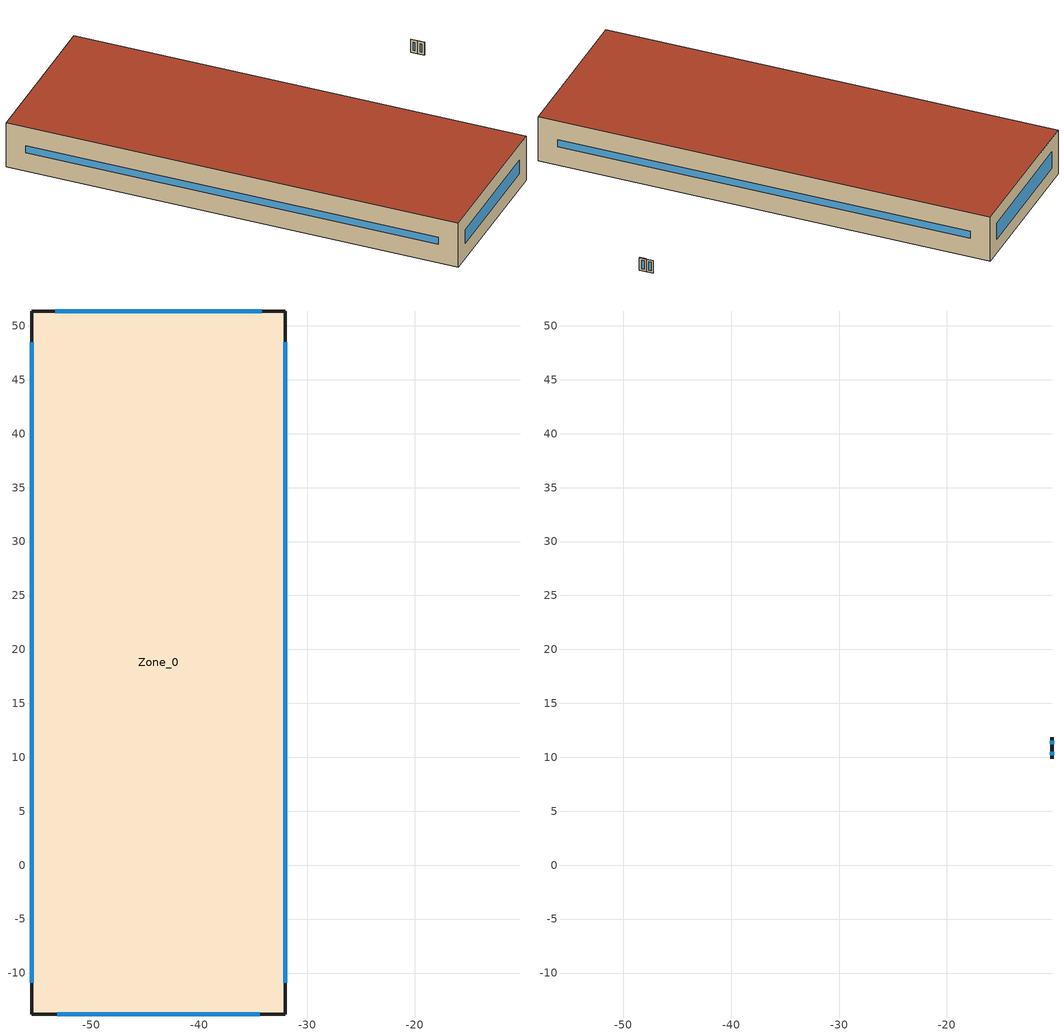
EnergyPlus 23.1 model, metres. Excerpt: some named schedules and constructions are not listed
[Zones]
Zone_0
 floor outside (90.1-2019 Nonresidential CZ 0 Exterior Floor (Mass)): -55.51,-13.8 -55.51,51.38 -32.03,51.38 -32.03,-13.8 z44.23
 wall outside (90.1-2019 Nonresidential CZ 0 Exterior Wall (Mass)): -55.51,-13.8 -32.03,-13.8 -32.03,51.38 -55.51,51.38 -55.51,-13.8 z44.23:51.12
 window (90.1-2019 Nonresidential CZ 0 Glazing (Operable)): -53.14,-13.8 -34.4,-13.8 z46.59:48.75; -32.03,-10.92 -32.03,48.5 / -55.51,48.5 -55.51,-10.92 z47.11:48.24; -34.21,51.38 -53.33,51.38 z46.4:48.94
 roof outside (90.1-2019 Nonresidential CZ 0 Exterior Roof (Mass)): -55.51,-13.8 -32.03,-13.8 -32.03,51.38 -55.51,51.38 z51.12
Zone_1
 wall outside (90.1-2019 Nonresidential CZ 0 Exterior Wall (Mass)): -10.25,9.87 -10.25,10.85 / -10.29,10.85 -10.29,9.87 z45.43:47.43
 window (90.1-2019 Nonresidential CZ 0 Glazing (Operable)): -10.25,10.18 -10.25,10.54 z45.74:47.12; -10.29,10.47 -10.29,10.24 z45.81:47.06
Zone_2
 wall outside (90.1-2019 Nonresidential CZ 0 Exterior Wall (Mass)): -10.25,10.88 -10.25,11.87 / -10.29,11.87 -10.29,10.88 z45.43:47.43
 window (90.1-2019 Nonresidential CZ 0 Glazing (Operable)): -10.25,11.2 -10.25,11.55 z45.74:47.12; -10.29,11.49 -10.29,11.26 z45.81:47.06
[Schedule:Week:Daily]
CoolAvail_Zone_0_27: 4fdda752-90de-4dbd-b2f6-838aef8ab176, 3f00fb55-f63f-41de-a1ab-4ff32bf3d966, 8e50ac7f-a87d-488c-b791-1e7e3ffd3069, d0ff0a91-d95b-405a-a565-d32ca22eda29, 33755c10-51e6-48f4-9b1c-d4689eb89675, 9fcdfff8-e140-4cef-926e-b92961aeecce, 3c1d159d-36d6-4e30-b6b5-81cbc8ba62b4, 4fdda752-90de-4dbd-b2f6-838aef8ab176, 4fdda752-90de-4dbd-b2f6-838aef8ab176, 4fdda752-90de-4dbd-b2f6-838aef8ab176, 4fdda752-90de-4dbd-b2f6-838aef8ab176, 4fdda752-90de-4dbd-b2f6-838aef8ab176
CoolAvail_Zone_0_28: 7ae0eda0-e816-49f5-91d7-1cedf2fe417e, d53a50f3-6d65-47c8-8a3c-2fbc8fd5b51e, c512b820-c49c-4bd4-a5a5-4c2060ce9709, 4a0ab18f-5e78-47ef-a2e1-6b50c6c4f608, f7016e3c-d0a3-4aca-8bf0-bf475c505d5f, be77cce7-920e-4709-a6aa-7a858b3b1e77, 4bc38a1f-a7dc-49d9-aa68-68bba16f8e8f, 7ae0eda0-e816-49f5-91d7-1cedf2fe417e, 7ae0eda0-e816-49f5-91d7-1cedf2fe417e, 7ae0eda0-e816-49f5-91d7-1cedf2fe417e, 7ae0eda0-e816-49f5-91d7-1cedf2fe417e, 7ae0eda0-e816-49f5-91d7-1cedf2fe417e
CoolAvail_Zone_0_29: a230da3d-4228-4bcb-9733-66a392b667c0, 7191d797-ee61-49f8-8e78-664f13aeac6f, 2b0dd685-0dfd-4b87-b884-fa3ba066760e, 989cd987-3518-45c2-8617-0192134ee077, f7016e3c-d0a3-4aca-8bf0-bf475c505d5f, f7016e3c-d0a3-4aca-8bf0-bf475c505d5f, c0a0f19e-b537-4e45-81e9-f183d51f1d86, a230da3d-4228-4bcb-9733-66a392b667c0, a230da3d-4228-4bcb-9733-66a392b667c0, a230da3d-4228-4bcb-9733-66a392b667c0, a230da3d-4228-4bcb-9733-66a392b667c0, a230da3d-4228-4bcb-9733-66a392b667c0
CoolAvail_Zone_0_30: 78bd82b7-b8b5-445d-a1d3-a26bbc105b89, b4adbdc2-1b7a-4a6f-aaa8-b354a54e8cb6, 5c4b01c6-c239-430c-9aa9-05ae5e083e90, 1501b328-1d10-4ef9-b8f7-264b22a36ed9, 1071c4eb-7fdd-4d24-9711-a13c7996e321, f27e4ea7-49c5-44dc-ab09-c860c8a6d48d, eff2c90b-068a-4ce1-b914-6469016804be, 78bd82b7-b8b5-445d-a1d3-a26bbc105b89, 78bd82b7-b8b5-445d-a1d3-a26bbc105b89, 78bd82b7-b8b5-445d-a1d3-a26bbc105b89, 78bd82b7-b8b5-445d-a1d3-a26bbc105b89, 78bd82b7-b8b5-445d-a1d3-a26bbc105b89
CoolAvail_Zone_0_31: f46d4288-fbe4-4540-920e-74f457788ef7, fbb248a2-0300-4123-a271-c8ff49b22599, 2b0dd685-0dfd-4b87-b884-fa3ba066760e, bb091c70-22fe-4776-ac65-a3780d44c679, b11112cb-0fa8-447b-b26b-37da0e342ff8, f90130e9-29b9-4208-91a5-181719259061, a1c8b864-8315-4fab-8e34-abab40893b41, f46d4288-fbe4-4540-920e-74f457788ef7, f46d4288-fbe4-4540-920e-74f457788ef7, f46d4288-fbe4-4540-920e-74f457788ef7, f46d4288-fbe4-4540-920e-74f457788ef7, f46d4288-fbe4-4540-920e-74f457788ef7
CoolAvail_Zone_0_32: be0563e4-eacc-4efc-9dc5-a371ed88caeb, 45312bac-d059-438a-8ef7-6ef6ab771b5b, d28bdea4-8a85-4750-93bf-b4f2afb7329e, 72b5873e-c21e-479d-b60b-0721e710c48a, df88fc58-7536-4b24-b472-a11fc3c7f294, 2164b799-95c9-4e21-b35d-0a3993c16c33, b2e40937-791a-40f1-9695-61953515e289, be0563e4-eacc-4efc-9dc5-a371ed88caeb, be0563e4-eacc-4efc-9dc5-a371ed88caeb, be0563e4-eacc-4efc-9dc5-a371ed88caeb, be0563e4-eacc-4efc-9dc5-a371ed88caeb, be0563e4-eacc-4efc-9dc5-a371ed88caeb
CoolAvail_Zone_0_33: d9d5509f-022c-4600-9d6f-1f094210c585, ba24bcdc-c225-4e56-8aa3-29d022c1a720, d8c11247-2e6e-46a0-afcc-3d1fe02f180b, dd19e161-b330-4220-bdc7-722a3451179d, a355eb3c-3f67-44f5-a5c6-2363e6979a2a, 8dc8e3e0-54ef-4bf5-90f8-58936cf8e5ec, a8c6a778-a7bb-4657-9699-193ec068d4d9, d9d5509f-022c-4600-9d6f-1f094210c585, d9d5509f-022c-4600-9d6f-1f094210c585, d9d5509f-022c-4600-9d6f-1f094210c585, d9d5509f-022c-4600-9d6f-1f094210c585, d9d5509f-022c-4600-9d6f-1f094210c585
CoolAvail_Zone_0_34: 027dfe24-af46-4706-a879-1e5b9d9c0131, 0e7d133e-a78f-4a64-ab49-afb7727ae72d, 5513f8eb-e4ad-4481-be6f-715a333ea3f7, 2eff70bf-1f30-4b2a-a0cf-595e5e9c59bc, 40c67783-67d9-47eb-b9e8-0117b45faf11, 557089ce-15be-48ee-ad4c-5f77c97f7983, a6b766c4-f5be-40e3-83a6-3203712a583e, 027dfe24-af46-4706-a879-1e5b9d9c0131, 027dfe24-af46-4706-a879-1e5b9d9c0131, 027dfe24-af46-4706-a879-1e5b9d9c0131, 027dfe24-af46-4706-a879-1e5b9d9c0131, 027dfe24-af46-4706-a879-1e5b9d9c0131
CoolAvail_Zone_0_35: b5797a18-eec4-4099-9065-5704ec502801, 483861c4-8c77-4ab9-9b3a-e27d8a47f0a7, 36a24ebf-3918-4cea-8498-4209c6a35a7e, d9b2d0f3-685f-458e-ac81-ae84ca2d3a5d, 5f232e48-84ff-42ae-881d-7e8e3ac492e5, e8a0278b-6cfc-47cf-8f3e-2defc2d789da, 9c798976-3a06-4f29-afb1-70d69adcf392, b5797a18-eec4-4099-9065-5704ec502801, b5797a18-eec4-4099-9065-5704ec502801, b5797a18-eec4-4099-9065-5704ec502801, b5797a18-eec4-4099-9065-5704ec502801, b5797a18-eec4-4099-9065-5704ec502801
CoolAvail_Zone_0_36: f94b7072-4b9e-481c-b445-99a9e8c07fb9, 1b1a4277-c766-423d-8a96-52c0f2752466, 6ac59697-e6d8-4048-825b-00f0c0cb8c9d, c1c564d3-841e-45c0-877e-1cd44c6dfdfe, 3c64f13d-b5bc-40a0-a89c-d350961f1449, 793f37b6-a5cc-475a-a7a5-82c45483718a, b04984ee-4472-42c1-8e93-0e1b864433e5, f94b7072-4b9e-481c-b445-99a9e8c07fb9, f94b7072-4b9e-481c-b445-99a9e8c07fb9, f94b7072-4b9e-481c-b445-99a9e8c07fb9, f94b7072-4b9e-481c-b445-99a9e8c07fb9, f94b7072-4b9e-481c-b445-99a9e8c07fb9
CoolAvail_Zone_0_37: f7016e3c-d0a3-4aca-8bf0-bf475c505d5f, 97a48bcf-6cd3-4a40-8a33-565ed2e122ee, 825bb469-2de9-4854-9940-5c9b37eb10fe, 88099453-0bdf-46df-bf3c-547886fcd2a8, cc0a1f13-f8ee-47b4-aa92-905143b6bd0d, d7c1ee46-c17b-4b22-995e-77f59b985411, 07b684bb-211e-44d3-a06e-fd26dfd60e06, f7016e3c-d0a3-4aca-8bf0-bf475c505d5f, f7016e3c-d0a3-4aca-8bf0-bf475c505d5f, f7016e3c-d0a3-4aca-8bf0-bf475c505d5f, f7016e3c-d0a3-4aca-8bf0-bf475c505d5f, f7016e3c-d0a3-4aca-8bf0-bf475c505d5f
CoolAvail_Zone_0_38: 2ab6c4d7-bc2b-40b8-a40b-e47d36fb8a5d, 92cae546-730e-435a-a85c-4711addca469, f94b7072-4b9e-481c-b445-99a9e8c07fb9, 7a1b2af3-f5c7-4d78-9ca9-b3141a6b0799, 09833445-5c8a-41c9-ba2e-4c6c6a90b8be, 599e19d1-7a75-4a6f-84bc-7a6c305a0dc5, ab6edcea-2350-4def-8958-1e9c4a087830, 2ab6c4d7-bc2b-40b8-a40b-e47d36fb8a5d, 2ab6c4d7-bc2b-40b8-a40b-e47d36fb8a5d, 2ab6c4d7-bc2b-40b8-a40b-e47d36fb8a5d, 2ab6c4d7-bc2b-40b8-a40b-e47d36fb8a5d, 2ab6c4d7-bc2b-40b8-a40b-e47d36fb8a5d
CoolAvail_Zone_0_39: 32d6acea-3203-47fa-98ee-12af72abac94, 26b75598-8c1a-4b9f-b7f1-29e7a780009f, 0b9a1c1d-572c-4c79-9984-54bc384f8e54, 509e69e4-1c6f-4058-8521-6b87ce5d34da, 582dd6c1-e623-47d3-8e04-7551c1acc02f, 44309a28-304f-4c79-b62a-aa1646b55f83, f7016e3c-d0a3-4aca-8bf0-bf475c505d5f, 32d6acea-3203-47fa-98ee-12af72abac94, 32d6acea-3203-47fa-98ee-12af72abac94, 32d6acea-3203-47fa-98ee-12af72abac94, 32d6acea-3203-47fa-98ee-12af72abac94, 32d6acea-3203-47fa-98ee-12af72abac94
CoolAvail_Zone_0_40: 989cd987-3518-45c2-8617-0192134ee077, 2fa592a8-d469-459a-ac17-fb5304865bd4, e723da2c-fcd5-4af7-9694-cdca73daa33c, 4ea010b0-7f7d-4144-96a9-61d626e4fa84, a02d2c00-d96c-41a8-bdf0-87573ebbf471, 676d7bdc-6d64-4c97-94ae-c0e39273f550, 561b4b3d-c127-4ee6-8fa0-7734a11dffde, 989cd987-3518-45c2-8617-0192134ee077, 989cd987-3518-45c2-8617-0192134ee077, 989cd987-3518-45c2-8617-0192134ee077, 989cd987-3518-45c2-8617-0192134ee077, 989cd987-3518-45c2-8617-0192134ee077
CoolAvail_Zone_0_41: 05494fb1-5ed4-44f8-b196-343bdf1d434d, a7d477e0-b165-4905-8e91-b13a3c17bca0, ce7208bd-06be-4e70-9929-5c2b6d674693, 5d56e5ff-bc12-4678-a36e-670b9ff02112, 95e7a14e-8fd1-4d0f-b0c5-adffe9ae38df, 7f47c0ad-1d95-45a0-9d59-51e8d8d480b5, 26a80f86-73fa-45b4-88fb-bfea363e40ed, 05494fb1-5ed4-44f8-b196-343bdf1d434d, 05494fb1-5ed4-44f8-b196-343bdf1d434d, 05494fb1-5ed4-44f8-b196-343bdf1d434d, 05494fb1-5ed4-44f8-b196-343bdf1d434d, 05494fb1-5ed4-44f8-b196-343bdf1d434d
CoolAvail_Zone_0_42: b0e2a467-69ab-45d7-ab94-688fd807aa74, 941a276e-2cc8-49d9-a5cc-fcc4bc78a3df, b7d616f4-b781-4dd9-bc5d-1f79acf087c8, 617316e9-215c-4eb1-b4f0-1345f3e43890, 8df14577-ac0a-45c1-856f-14b822199e65, 73129813-42d5-4894-8801-7a41f67a4d38, c800f9a9-b706-4199-8eeb-6ebb699f1bcf, b0e2a467-69ab-45d7-ab94-688fd807aa74, b0e2a467-69ab-45d7-ab94-688fd807aa74, b0e2a467-69ab-45d7-ab94-688fd807aa74, b0e2a467-69ab-45d7-ab94-688fd807aa74, b0e2a467-69ab-45d7-ab94-688fd807aa74
CoolAvail_Zone_0_43: 4dff433e-522c-49ff-897f-ba82cdba1d2f, 1c8d6b73-b041-4a98-8f75-ece410a851ea, 42da15dd-0928-48f1-a91c-780cb9ec2966, acef2790-0388-4486-bff9-c258d7ce798e, 056fc8b1-fcac-4e06-a8ea-6f0196168c59, dd89b602-b7aa-4e63-ac93-cd3c9a0299c6, a1967e15-91ca-425c-8f56-9254850ed7b2, 4dff433e-522c-49ff-897f-ba82cdba1d2f, 4dff433e-522c-49ff-897f-ba82cdba1d2f, 4dff433e-522c-49ff-897f-ba82cdba1d2f, 4dff433e-522c-49ff-897f-ba82cdba1d2f, 4dff433e-522c-49ff-897f-ba82cdba1d2f
CoolAvail_Zone_0_44: 8602f22f-c971-40b7-a065-f6e09734c00b, bdbe461e-f74e-4cde-b610-0aa4e01ac4cd, 5c7847eb-112c-4dbf-94ab-f0e8faf1e7e7, ad58ac70-48e8-416b-bde9-6db699415e9d, 900e78c6-cd0a-4df7-ac5a-945707ec9ad9, 90fd80a8-99f6-4e28-ab8c-0a71f00dbce5, ef7aed3d-302e-4d68-a3bf-51577825b383, 8602f22f-c971-40b7-a065-f6e09734c00b, 8602f22f-c971-40b7-a065-f6e09734c00b, 8602f22f-c971-40b7-a065-f6e09734c00b, 8602f22f-c971-40b7-a065-f6e09734c00b, 8602f22f-c971-40b7-a065-f6e09734c00b
CoolAvail_Zone_0_45: cc8a48a4-6d60-4933-9309-7011be031f1f, b4adbdc2-1b7a-4a6f-aaa8-b354a54e8cb6, 10a202df-d415-4d57-9a18-029f61288ad8, f2b60958-7212-43d0-8865-68a66c63d89a, 0b9a1c1d-572c-4c79-9984-54bc384f8e54, 7cdee104-a5eb-4a71-9294-976338bbcc1d, cc8a48a4-6d60-4933-9309-7011be031f1f, cc8a48a4-6d60-4933-9309-7011be031f1f, cc8a48a4-6d60-4933-9309-7011be031f1f, cc8a48a4-6d60-4933-9309-7011be031f1f, cc8a48a4-6d60-4933-9309-7011be031f1f, cc8a48a4-6d60-4933-9309-7011be031f1f
CoolAvail_Zone_0_46: e7e37a30-b2d4-47b7-b837-a717a1ceecb6, 941a276e-2cc8-49d9-a5cc-fcc4bc78a3df, a7c297e6-d9e1-4893-91e2-2590b1cb6f07, 3ddf23b8-25ff-41d4-8008-a0c2329eded5, a85a13af-d98a-41e4-8e2e-e469491f9aac, a1ff4fe1-2ec1-413c-84d7-8700ea6365f4, 4f48bd4f-186a-4afa-9977-2bf9dd68a3cb, e7e37a30-b2d4-47b7-b837-a717a1ceecb6, e7e37a30-b2d4-47b7-b837-a717a1ceecb6, e7e37a30-b2d4-47b7-b837-a717a1ceecb6, e7e37a30-b2d4-47b7-b837-a717a1ceecb6, e7e37a30-b2d4-47b7-b837-a717a1ceecb6
CoolAvail_Zone_0_47: 8505c88e-a564-45fe-bf0c-f1323f295afa, 5c89ab72-1d4d-47ae-a481-351e09691326, b4eba7f7-8428-46c1-9392-43b38f069e70, 7eeaf57a-1601-41e8-bac2-5028e65a5d9f, 5745ef64-7ad4-4857-b6cc-0a9a5a198f38, b42c5200-61a5-4cf3-b802-9c7bd280489f, 1d0d49dc-ba25-4706-9e9b-6322d4691945, 8505c88e-a564-45fe-bf0c-f1323f295afa, 8505c88e-a564-45fe-bf0c-f1323f295afa, 8505c88e-a564-45fe-bf0c-f1323f295afa, 8505c88e-a564-45fe-bf0c-f1323f295afa, 8505c88e-a564-45fe-bf0c-f1323f295afa
CoolAvail_Zone_0_48: 4dac4edd-9304-4ae5-a602-d85f1454b4d8, 363149ef-95f2-458f-9ca2-6fcc9b723aad, e53e2d35-33b4-40dc-afae-388cc229c105, d0b4fa03-fb8b-421f-af0a-2594e3b197cc, 623c0657-681c-4ac4-8c8d-c6f40afbce0b, 159e1fe2-62a3-4a4a-bafd-1c0d1440d9af, c1753ffe-844c-4b8c-94f3-65d5c6507364, 4dac4edd-9304-4ae5-a602-d85f1454b4d8, 4dac4edd-9304-4ae5-a602-d85f1454b4d8, 4dac4edd-9304-4ae5-a602-d85f1454b4d8, 4dac4edd-9304-4ae5-a602-d85f1454b4d8, 4dac4edd-9304-4ae5-a602-d85f1454b4d8
CoolAvail_Zone_0_49: daf21910-1e87-4b30-a661-875fda9ad5c6, 1cbd3504-f02f-411c-b86b-d6617ba7f6b6, b5e84add-253b-4ce2-ab1b-6e6e06c39070, 81e159a7-4abe-42aa-a0db-a1fa033f5a2f, eb3bdbfd-2418-479c-8f84-a91ac6c0cc0c, a3967492-d563-4a52-81a8-599c38db54c7, 13c520df-6d36-4570-ac23-731079842492, daf21910-1e87-4b30-a661-875fda9ad5c6, daf21910-1e87-4b30-a661-875fda9ad5c6, daf21910-1e87-4b30-a661-875fda9ad5c6, daf21910-1e87-4b30-a661-875fda9ad5c6, daf21910-1e87-4b30-a661-875fda9ad5c6
CoolAvail_Zone_0_50: 98167a0e-a875-452c-b4ba-8eaff1b4002d, e723da2c-fcd5-4af7-9694-cdca73daa33c, 4ac8a599-dfb4-4869-902e-d11f1c9c12df, e9e2e6ef-02de-4220-ac6e-22866490d22f, 440f3eb6-dbb5-490b-87d8-1090f2eca750, be131637-b9f9-4a65-8fd2-7a44ebf21cdb, 8515171a-02e9-4259-8d4e-90cad8ce99cf, 98167a0e-a875-452c-b4ba-8eaff1b4002d, 98167a0e-a875-452c-b4ba-8eaff1b4002d, 98167a0e-a875-452c-b4ba-8eaff1b4002d, 98167a0e-a875-452c-b4ba-8eaff1b4002d, 98167a0e-a875-452c-b4ba-8eaff1b4002d
CoolAvail_Zone_0_51: 5f68f910-5b94-49e9-84a1-592f9cd74483, 2125dbc1-f87b-48c4-92a0-027eac5d2bb2, bf90e096-a645-411b-aef5-229174b3fc13, 35a699d0-99e2-4a88-b4d9-5cf67b5dafa3, 19086392-9f53-41af-b9a0-328d36e45e6e, 45807588-b84b-4a72-8cc7-5a87f25a45f2, f90130e9-29b9-4208-91a5-181719259061, 5f68f910-5b94-49e9-84a1-592f9cd74483, 5f68f910-5b94-49e9-84a1-592f9cd74483, 5f68f910-5b94-49e9-84a1-592f9cd74483, 5f68f910-5b94-49e9-84a1-592f9cd74483, 5f68f910-5b94-49e9-84a1-592f9cd74483
CoolAvail_Zone_0_52: 39b3603a-fa4f-4be0-adfa-38fef9698899, 39b3603a-fa4f-4be0-adfa-38fef9698899, 39b3603a-fa4f-4be0-adfa-38fef9698899, 39b3603a-fa4f-4be0-adfa-38fef9698899, 39b3603a-fa4f-4be0-adfa-38fef9698899, 39b3603a-fa4f-4be0-adfa-38fef9698899, 39b3603a-fa4f-4be0-adfa-38fef9698899, 39b3603a-fa4f-4be0-adfa-38fef9698899, 39b3603a-fa4f-4be0-adfa-38fef9698899, 39b3603a-fa4f-4be0-adfa-38fef9698899, 39b3603a-fa4f-4be0-adfa-38fef9698899, 39b3603a-fa4f-4be0-adfa-38fef9698899
NatVentAvail_Zone_0_11: e3a09d99-bf16-4b9a-a000-3eb5f98f27c1, f6449dec-38f5-4d58-9994-806a22c83a35, 798b0107-0e72-4c10-a5ba-e24539c10e27, 2af9bdde-acbc-4c77-b3aa-883bdc5dd767, 17a765d1-bb01-4599-9439-b9ed65fdf1a3, 3a491342-bb66-4fac-bfa6-5d57c5ae25f9, ad92790f-fb71-4bf7-b2ba-031270f59a52, e3a09d99-bf16-4b9a-a000-3eb5f98f27c1, e3a09d99-bf16-4b9a-a000-3eb5f98f27c1, e3a09d99-bf16-4b9a-a000-3eb5f98f27c1, e3a09d99-bf16-4b9a-a000-3eb5f98f27c1, e3a09d99-bf16-4b9a-a000-3eb5f98f27c1
NatVentAvail_Zone_0_12: 796d4040-df85-4011-898a-4b5feb32b9b2, 0d239fe2-8e44-40d6-a57c-ebbf48b32256, 16f7fc85-9274-438c-a637-4940cc731c7f, d5db12cc-c765-40f2-80bd-aaa3d663ce9f, d388e100-4cf3-4889-8a86-135ca0e97904, 269046dd-d607-4ae8-9db3-07004cb47dbd, edcfe1be-835e-4245-80b5-444e4fe2e7c7, 796d4040-df85-4011-898a-4b5feb32b9b2, 796d4040-df85-4011-898a-4b5feb32b9b2, 796d4040-df85-4011-898a-4b5feb32b9b2, 796d4040-df85-4011-898a-4b5feb32b9b2, 796d4040-df85-4011-898a-4b5feb32b9b2
NatVentAvail_Zone_0_13: 83f4995c-132e-4b9c-b49a-a71c55a3385a, a1bca87f-90df-48c1-b5ed-d8e3eec22cb2, e2910de5-fc4e-4088-bb36-27a5a13335c6, f9ad1abb-bb61-4415-a5db-3253cf68179b, 222cf030-a8f4-48b1-875f-7182cf26960b, 9e0eb82e-5719-4212-b2a4-6a42194084ef, 54732881-d815-491e-b05d-d697de4db9aa, 83f4995c-132e-4b9c-b49a-a71c55a3385a, 83f4995c-132e-4b9c-b49a-a71c55a3385a, 83f4995c-132e-4b9c-b49a-a71c55a3385a, 83f4995c-132e-4b9c-b49a-a71c55a3385a, 83f4995c-132e-4b9c-b49a-a71c55a3385a
NatVentAvail_Zone_0_14: 2fabe654-bea2-4b0a-9aad-520d938d7a09, 60078b14-d5f0-42b7-982a-5d9b93c21a10, 6834a06b-68d0-447f-8f95-534fa5caebf0, e1f1d7ee-3bc2-4a9a-9c4b-19d47f155253, 0554f2d2-ae4e-440d-bf45-5d894b91ad64, 5893e65d-1e5d-413b-bc59-0e99bed334f7, 717e696b-d2b5-4153-b087-017e44a7d4b4, 2fabe654-bea2-4b0a-9aad-520d938d7a09, 2fabe654-bea2-4b0a-9aad-520d938d7a09, 2fabe654-bea2-4b0a-9aad-520d938d7a09, 2fabe654-bea2-4b0a-9aad-520d938d7a09, 2fabe654-bea2-4b0a-9aad-520d938d7a09
NatVentAvail_Zone_0_15: 68cd655f-100a-45ab-b179-f5606fd1e2a2, 8168767f-6d53-4948-a58e-f110e0f69fd8, 8b0afeeb-8f97-49f7-87ab-e9223a41b8de, 4ac8a599-dfb4-4869-902e-d11f1c9c12df, aacf2c40-e373-4f5a-b414-b781eccb7bfd, 2d5ea9e0-aa91-462c-b736-a11b2e448d21, 55dbc8a6-aacb-4d89-926d-7f5a9bd4a221, 68cd655f-100a-45ab-b179-f5606fd1e2a2, 68cd655f-100a-45ab-b179-f5606fd1e2a2, 68cd655f-100a-45ab-b179-f5606fd1e2a2, 68cd655f-100a-45ab-b179-f5606fd1e2a2, 68cd655f-100a-45ab-b179-f5606fd1e2a2
NatVentAvail_Zone_0_16: 32b8f3a4-2ea8-4184-85b0-efadf2eed55c, 18709099-c892-461c-a2a5-3c1e48d42bf5, 8541d4c3-653c-4443-a1d2-b01cf93a04ca, 1c06365e-781e-4188-8ebc-d2b4bdc142e6, 131a6c36-4a20-4643-ad27-5f604f27ba89, a185112d-762f-4b25-a487-1c0ab7e027e7, 932716c3-cf05-43a2-b1c1-eabc2f098b3a, 32b8f3a4-2ea8-4184-85b0-efadf2eed55c, 32b8f3a4-2ea8-4184-85b0-efadf2eed55c, 32b8f3a4-2ea8-4184-85b0-efadf2eed55c, 32b8f3a4-2ea8-4184-85b0-efadf2eed55c, 32b8f3a4-2ea8-4184-85b0-efadf2eed55c
NatVentAvail_Zone_0_17: 330dd817-bcb3-4f87-9b44-74f32b3ad4b0, 4c8aba95-9331-4e84-843c-6dc76ad399b0, c5369734-9311-4262-b0c5-f83e18370ab6, c565cc08-de63-4037-ba5e-1c865849f983, 9ec66ed8-02eb-4ab0-93b6-7312ef773a4d, e408f341-8b77-4c0e-9154-7e39b3079851, 476eb72e-9efa-49af-bbb9-6f8ffe3c0cce, 330dd817-bcb3-4f87-9b44-74f32b3ad4b0, 330dd817-bcb3-4f87-9b44-74f32b3ad4b0, 330dd817-bcb3-4f87-9b44-74f32b3ad4b0, 330dd817-bcb3-4f87-9b44-74f32b3ad4b0, 330dd817-bcb3-4f87-9b44-74f32b3ad4b0
NatVentAvail_Zone_0_18: 8132cacc-58fa-44c2-b949-34cec17ee3bc, 644fe2a6-5623-41b4-993f-5c8095d84f6e, f4b5fc63-3394-4bca-8312-04fa2fb875c6, 8132cacc-58fa-44c2-b949-34cec17ee3bc, 264c597a-f433-4551-990f-3cc748b04c29, b4b7d81e-ebdc-4134-9729-b1cdf88a2c4a, 6029ce3f-450b-4b27-8968-4a6f3b5a117a, 8132cacc-58fa-44c2-b949-34cec17ee3bc, 8132cacc-58fa-44c2-b949-34cec17ee3bc, 8132cacc-58fa-44c2-b949-34cec17ee3bc, 8132cacc-58fa-44c2-b949-34cec17ee3bc, 8132cacc-58fa-44c2-b949-34cec17ee3bc
NatVentAvail_Zone_0_19: 8f52e593-4de6-4d4c-a342-92c087fbfbd8, 76aa8408-7886-43d1-af40-03b20f5a87fa, 13dd33a3-5627-41b3-92df-f8580725f0f6, 0e925a58-167b-4a95-8043-ff1da60e8a47, 45d14293-b2db-4dc5-b322-e9f233d9f1cf, 262934e7-518f-4711-be55-5b239c09b965, ec99d59c-6d20-4d6e-a01a-294fd667c433, 8f52e593-4de6-4d4c-a342-92c087fbfbd8, 8f52e593-4de6-4d4c-a342-92c087fbfbd8, 8f52e593-4de6-4d4c-a342-92c087fbfbd8, 8f52e593-4de6-4d4c-a342-92c087fbfbd8, 8f52e593-4de6-4d4c-a342-92c087fbfbd8
NatVentAvail_Zone_0_20: 3e0b724a-cc3c-411d-83d7-a772b656e53d, a6d85d86-2a5a-498d-ae13-68a7c434c4f0, 8f52e593-4de6-4d4c-a342-92c087fbfbd8, 2be63cc9-cb93-4be1-b628-3933b08431c0, 981c55f7-ee34-4e13-a673-414b72029eb3, f9493488-0159-4a40-a56a-32b463ba8908, 0fccdfc9-4ca5-4b2d-8524-36822f918698, 3e0b724a-cc3c-411d-83d7-a772b656e53d, 3e0b724a-cc3c-411d-83d7-a772b656e53d, 3e0b724a-cc3c-411d-83d7-a772b656e53d, 3e0b724a-cc3c-411d-83d7-a772b656e53d, 3e0b724a-cc3c-411d-83d7-a772b656e53d
NatVentAvail_Zone_0_21: e8b530bf-adb3-4377-b331-dbc6495865ff, d9902f29-5c36-412a-8422-596fe2a762d6, c42679f0-4dd6-4272-af7a-d429e6d9104d, 1c8d6b73-b041-4a98-8f75-ece410a851ea, d8eede6e-f0e8-4b9b-8c22-6d60519355ee, d0534183-8cdd-4e4b-8058-6819b41274f4, 93d288b1-7985-40fd-909b-0c57f7f16983, e8b530bf-adb3-4377-b331-dbc6495865ff, e8b530bf-adb3-4377-b331-dbc6495865ff, e8b530bf-adb3-4377-b331-dbc6495865ff, e8b530bf-adb3-4377-b331-dbc6495865ff, e8b530bf-adb3-4377-b331-dbc6495865ff
NatVentAvail_Zone_0_22: a85a13af-d98a-41e4-8e2e-e469491f9aac, e39677a7-683d-427f-ae18-00e3fb1d34c7, 6e872f9b-c05b-4bb0-8bb2-bf9f0a2048e6, 5716a4da-1e4a-47ba-8c71-210b2a6006ba, 7bc29a0f-2e23-4d86-89ad-a81005cbe6d5, e7e37a30-b2d4-47b7-b837-a717a1ceecb6, 0712d81e-ec09-4990-ba9a-6332e0511637, a85a13af-d98a-41e4-8e2e-e469491f9aac, a85a13af-d98a-41e4-8e2e-e469491f9aac, a85a13af-d98a-41e4-8e2e-e469491f9aac, a85a13af-d98a-41e4-8e2e-e469491f9aac, a85a13af-d98a-41e4-8e2e-e469491f9aac
NatVentAvail_Zone_0_23: 2463648e-1a27-4cd9-8553-1dae1ac5428a, 50b48c28-9aed-4c73-bbb8-ae8dfa7b1119, 0ebee2e2-fb44-432c-9525-b32c16750c0e, d9a62f60-3c89-48b7-9441-000b4894f794, bf71ff99-808d-44ad-bc0a-6b45d78957f3, 8d4aa5d9-35fd-49d4-b75c-1102e47ff5b8, e2b30034-5a90-4d9b-8f87-85b8c8673d24, 2463648e-1a27-4cd9-8553-1dae1ac5428a, 2463648e-1a27-4cd9-8553-1dae1ac5428a, 2463648e-1a27-4cd9-8553-1dae1ac5428a, 2463648e-1a27-4cd9-8553-1dae1ac5428a, 2463648e-1a27-4cd9-8553-1dae1ac5428a
NatVentAvail_Zone_0_24: 46edb982-08e0-40ff-8683-765c4d51054c, a1a691cf-0598-4964-9cff-42c7592a5d39, a4afb0eb-bee3-4832-a180-615362f3a4e7, 7a278d5d-39de-4ce7-b407-5890e627b96f, 5333922d-276f-4c30-9285-cec1ca33c4fd, 2eefed31-365c-4a70-9eef-658a4f53679d, dc87ac4c-5b9d-4777-bdae-1a0423cd676b, 46edb982-08e0-40ff-8683-765c4d51054c, 46edb982-08e0-40ff-8683-765c4d51054c, 46edb982-08e0-40ff-8683-765c4d51054c, 46edb982-08e0-40ff-8683-765c4d51054c, 46edb982-08e0-40ff-8683-765c4d51054c
NatVentAvail_Zone_0_25: 845c89c6-1e9d-402c-b18b-9c52522eee4a, a98cadd9-8d89-4ae6-a86d-191c744ea96d, cc8a48a4-6d60-4933-9309-7011be031f1f, dfc643b7-12f7-4d10-a7a2-68d18066bb1a, 28f7dcfb-6e07-43a3-9f09-97fd10330135, f834c499-8f87-47aa-87e3-b0c122aeee31, 057942f1-fbbd-4f07-9d6b-1daf1c3d7400, 845c89c6-1e9d-402c-b18b-9c52522eee4a, 845c89c6-1e9d-402c-b18b-9c52522eee4a, 845c89c6-1e9d-402c-b18b-9c52522eee4a, 845c89c6-1e9d-402c-b18b-9c52522eee4a, 845c89c6-1e9d-402c-b18b-9c52522eee4a
NatVentAvail_Zone_0_26: 0219b25d-8661-4c4e-a1c4-f3ed8c7b317e, b1b659a7-8655-40a3-b158-7839f0f7468f, a28cc640-9173-4adc-a7dd-614e0c8e1266, ba6f0052-0c97-4077-ac7b-197a67293bac, 22755f32-fd94-49d1-9a5b-7eff360cba47, 0f62c08a-359a-451c-a815-2aed0d382b77, dceb6a07-4029-440c-8a06-930978512e1b, 0219b25d-8661-4c4e-a1c4-f3ed8c7b317e, 0219b25d-8661-4c4e-a1c4-f3ed8c7b317e, 0219b25d-8661-4c4e-a1c4-f3ed8c7b317e, 0219b25d-8661-4c4e-a1c4-f3ed8c7b317e, 0219b25d-8661-4c4e-a1c4-f3ed8c7b317e
NatVentAvail_Zone_0_27: a3ddb982-a8b4-4c86-936a-c4b22557b94b, 8dd974ff-2852-4c96-8037-1f0c0639ccc6, 4f174872-cb69-4d49-911e-47e01b034800, 8a315eb1-c3ac-453f-b2a1-a8178dc7aa4f, 07aa7a88-ed23-4105-bd3b-93503a2eaecc, 94a025e5-d79d-481c-bd03-1745ab2c3135, 08ed23d6-d29a-4a5f-bc4a-b359d9b084d1, a3ddb982-a8b4-4c86-936a-c4b22557b94b, a3ddb982-a8b4-4c86-936a-c4b22557b94b, a3ddb982-a8b4-4c86-936a-c4b22557b94b, a3ddb982-a8b4-4c86-936a-c4b22557b94b, a3ddb982-a8b4-4c86-936a-c4b22557b94b
NatVentAvail_Zone_0_28: 5cc429c9-1219-4e54-a546-e8156ed05995, 2f0916d3-5aa8-40d5-96f4-3f4700e4f6f7, 625e7360-25c7-4b28-bf0d-b9e2e3979743, a6bee1c7-75b9-4551-be88-ef6f4c7f14a6, c565cc08-de63-4037-ba5e-1c865849f983, 22d503ba-70f1-418c-be34-201ed667244c, e8b530bf-adb3-4377-b331-dbc6495865ff, 5cc429c9-1219-4e54-a546-e8156ed05995, 5cc429c9-1219-4e54-a546-e8156ed05995, 5cc429c9-1219-4e54-a546-e8156ed05995, 5cc429c9-1219-4e54-a546-e8156ed05995, 5cc429c9-1219-4e54-a546-e8156ed05995
NatVentAvail_Zone_0_29: abbd897a-9777-4204-83c6-f36806157466, 068a6614-4034-45c6-a693-1c9bd8334cb4, d0d9f63d-119c-41df-86b0-28b5134e9281, 95681ab5-4f10-45ba-8db0-6fb9cf75d888, c565cc08-de63-4037-ba5e-1c865849f983, c565cc08-de63-4037-ba5e-1c865849f983, 3bfd8748-dcc2-4978-b0f6-b7d9a67d3ba9, abbd897a-9777-4204-83c6-f36806157466, abbd897a-9777-4204-83c6-f36806157466, abbd897a-9777-4204-83c6-f36806157466, abbd897a-9777-4204-83c6-f36806157466, abbd897a-9777-4204-83c6-f36806157466
NatVentAvail_Zone_0_30: 158afe56-b436-48b6-b396-7d04fcc8f9c3, e3a09d99-bf16-4b9a-a000-3eb5f98f27c1, 25c380fc-c16c-4d72-825c-31d45c4c22bf, d35d6cca-5cbb-4f86-b2e5-5b65c849d1a4, da57180b-e040-48f6-a7a3-54eb66db3b17, 40f15f9a-316a-4676-be47-697ba12fff61, 6c4955ba-c62a-46c2-8e0e-e7d4e53f4e69, 158afe56-b436-48b6-b396-7d04fcc8f9c3, 158afe56-b436-48b6-b396-7d04fcc8f9c3, 158afe56-b436-48b6-b396-7d04fcc8f9c3, 158afe56-b436-48b6-b396-7d04fcc8f9c3, 158afe56-b436-48b6-b396-7d04fcc8f9c3
NatVentAvail_Zone_0_31: 949aaf25-b56d-4433-8a95-d66233f922dd, 2be63cc9-cb93-4be1-b628-3933b08431c0, d0d9f63d-119c-41df-86b0-28b5134e9281, de33ce06-b5c8-481e-90ab-41b6bbc30142, a14459e3-7d5e-4b79-bfd0-cdb648643357, 887f1360-5bea-43a5-b517-235d2cf241ce, dc216ad1-d7d7-4a08-afbc-7a25ce843104, 949aaf25-b56d-4433-8a95-d66233f922dd, 949aaf25-b56d-4433-8a95-d66233f922dd, 949aaf25-b56d-4433-8a95-d66233f922dd, 949aaf25-b56d-4433-8a95-d66233f922dd, 949aaf25-b56d-4433-8a95-d66233f922dd
NatVentAvail_Zone_0_32: 51e1098d-2beb-4674-bcc4-8081044de32b, f9429194-eb63-4879-82d9-f32ec3e33e54, 6801431b-10f4-4a88-9dfd-7a423e01a8c1, 8698f10a-188a-4937-b89d-d8038f577c6f, 8be2b401-1f85-4017-9161-513b07c7c6c3, bcbb6994-f614-416e-bd99-f4ca29caf2f7, 8932cffb-88ba-40ec-9cc3-cd23a9403b30, 51e1098d-2beb-4674-bcc4-8081044de32b, 51e1098d-2beb-4674-bcc4-8081044de32b, 51e1098d-2beb-4674-bcc4-8081044de32b, 51e1098d-2beb-4674-bcc4-8081044de32b, 51e1098d-2beb-4674-bcc4-8081044de32b
NatVentAvail_Zone_0_33: 73f7a2c9-b45e-4c2d-868d-fe1ed9f3972f, ed9ecc3e-3d52-4ca0-a15e-b8f0d09b5a64, cbf6ffff-4d0f-495e-a40d-adc3c8663661, 95d068e5-d87c-462e-8a31-8932c51dae97, c056a345-c9ea-4b8e-8ae5-2ea56b0b31f6, c42679f0-4dd6-4272-af7a-d429e6d9104d, 72096df5-6473-48e7-b08f-098cfa516e1b, 73f7a2c9-b45e-4c2d-868d-fe1ed9f3972f, 73f7a2c9-b45e-4c2d-868d-fe1ed9f3972f, 73f7a2c9-b45e-4c2d-868d-fe1ed9f3972f, 73f7a2c9-b45e-4c2d-868d-fe1ed9f3972f, 73f7a2c9-b45e-4c2d-868d-fe1ed9f3972f
NatVentAvail_Zone_0_34: b4fa0a40-f68b-4589-bf0c-9132dd99a9ee, 9bb5e7c5-07ca-41cc-94d6-72b67f3fa383, e22bcd1d-7d83-47e3-baad-a6c227aadacd, 7144a67b-16c9-4c05-b0b0-3ba6d47bd805, a4bf391d-feb9-44a9-a048-a40ae14fa777, a19e3bcc-40e8-46e3-94e1-436a09226242, 9c15fd59-1a8b-46da-945b-c3cec254eff6, b4fa0a40-f68b-4589-bf0c-9132dd99a9ee, b4fa0a40-f68b-4589-bf0c-9132dd99a9ee, b4fa0a40-f68b-4589-bf0c-9132dd99a9ee, b4fa0a40-f68b-4589-bf0c-9132dd99a9ee, b4fa0a40-f68b-4589-bf0c-9132dd99a9ee
NatVentAvail_Zone_0_35: 9ac3dd83-c720-4640-9ac5-ccc74f95c989, 7fcbf270-8c33-4e28-8804-8f5077968bfa, f3358db2-ad01-44fc-a4f3-2f1cc2f61492, 1ef7d5d8-ed01-45b7-aa33-6e1e3a318a7a, e4b3be11-cf16-4669-acc2-901b115070b0, fa8d8ce7-2c50-4f86-b5da-c4ec035769b1, 39b307e6-b397-4b04-b360-e68efff6bc3a, 9ac3dd83-c720-4640-9ac5-ccc74f95c989, 9ac3dd83-c720-4640-9ac5-ccc74f95c989, 9ac3dd83-c720-4640-9ac5-ccc74f95c989, 9ac3dd83-c720-4640-9ac5-ccc74f95c989, 9ac3dd83-c720-4640-9ac5-ccc74f95c989
NatVentAvail_Zone_0_36: 7703a1ae-869c-47a3-8899-fc48b75663cc, 3e0b724a-cc3c-411d-83d7-a772b656e53d, 4b0cf2f7-36d1-4c26-8876-a6756c86e2fd, 0eecd0b2-1678-4526-9bd2-8c22e848f2d7, 74716b0b-f59b-4d16-8da8-3a25217b7f8b, 6d8a1c5e-378b-49fd-9e0e-f4d640c96486, cc8a48a4-6d60-4933-9309-7011be031f1f, 7703a1ae-869c-47a3-8899-fc48b75663cc, 7703a1ae-869c-47a3-8899-fc48b75663cc, 7703a1ae-869c-47a3-8899-fc48b75663cc, 7703a1ae-869c-47a3-8899-fc48b75663cc, 7703a1ae-869c-47a3-8899-fc48b75663cc
NatVentAvail_Zone_0_37: c565cc08-de63-4037-ba5e-1c865849f983, bc94bbaa-8cb0-4824-9b3c-f47b1ff26f80, ba5de648-9f9f-4e8d-80c8-2dbd420198b9, d4044a16-c4dd-47b3-9f93-6783278775b9, 27f65059-973a-4a21-a096-45ce2709f5ce, 9b6b7402-9aa5-420d-b6fc-a80ae0f79a26, f88fc693-dd15-47cd-8511-05b18a7ff29f, c565cc08-de63-4037-ba5e-1c865849f983, c565cc08-de63-4037-ba5e-1c865849f983, c565cc08-de63-4037-ba5e-1c865849f983, c565cc08-de63-4037-ba5e-1c865849f983, c565cc08-de63-4037-ba5e-1c865849f983
NatVentAvail_Zone_0_38: a7a01a8d-deb8-4c78-83ca-9c111cdaeb06, c5288443-6b4c-4517-b27c-006f332842da, 7703a1ae-869c-47a3-8899-fc48b75663cc, 5ffcff4a-0c3d-4071-b59b-f9e0a0e655c9, d9047db2-03e9-463d-b6cd-2d7983c79800, b757c5aa-ecc0-4c93-ba78-fb05316a5c9c, 985b0d10-6fc6-46fe-8557-f51d521f4250, a7a01a8d-deb8-4c78-83ca-9c111cdaeb06, a7a01a8d-deb8-4c78-83ca-9c111cdaeb06, a7a01a8d-deb8-4c78-83ca-9c111cdaeb06, a7a01a8d-deb8-4c78-83ca-9c111cdaeb06, a7a01a8d-deb8-4c78-83ca-9c111cdaeb06
NatVentAvail_Zone_0_39: 0b9a1c1d-572c-4c79-9984-54bc384f8e54, 4ed73d7c-c546-4c41-8f91-324e4695b6e2, 32d6acea-3203-47fa-98ee-12af72abac94, 136843ea-e391-418b-bb84-636cdfe02699, 7947ba40-fc8d-4b1f-bbbc-af2ec6f8377d, 89e6d654-5a85-4acb-844e-e8385df69b7e, c565cc08-de63-4037-ba5e-1c865849f983, 0b9a1c1d-572c-4c79-9984-54bc384f8e54, 0b9a1c1d-572c-4c79-9984-54bc384f8e54, 0b9a1c1d-572c-4c79-9984-54bc384f8e54, 0b9a1c1d-572c-4c79-9984-54bc384f8e54, 0b9a1c1d-572c-4c79-9984-54bc384f8e54
NatVentAvail_Zone_0_40: 95681ab5-4f10-45ba-8db0-6fb9cf75d888, 79c74e35-8f85-41db-a2c4-53b9d5295d33, a8a9fc48-67db-4f71-81a2-778dc094c278, 13384fd9-bc2d-418e-b191-0b8ff4ed381c, 41eeede1-9856-47be-8aef-cdb8912a5bd6, 8fe12ec8-5642-4127-b62c-a6b0b282dca1, 168f19ae-7c16-47cf-86a4-25b856711845, 95681ab5-4f10-45ba-8db0-6fb9cf75d888, 95681ab5-4f10-45ba-8db0-6fb9cf75d888, 95681ab5-4f10-45ba-8db0-6fb9cf75d888, 95681ab5-4f10-45ba-8db0-6fb9cf75d888, 95681ab5-4f10-45ba-8db0-6fb9cf75d888
NatVentAvail_Zone_0_41: 8b7e82bf-f188-4149-9a29-054510c859b8, c7fad08b-f55d-421c-9ddc-141039838812, 4e434c66-3ea5-41c3-85b6-29da9b881785, 3b0e7471-b9a4-4e12-bb09-0b6fb1881cdb, d06c270d-1434-4cb2-991c-3c859b000762, b718a7f0-759e-462c-9df4-187a7a467625, 2b8ec1df-8513-4a96-ab5c-1f252aded70e, 8b7e82bf-f188-4149-9a29-054510c859b8, 8b7e82bf-f188-4149-9a29-054510c859b8, 8b7e82bf-f188-4149-9a29-054510c859b8, 8b7e82bf-f188-4149-9a29-054510c859b8, 8b7e82bf-f188-4149-9a29-054510c859b8
NatVentAvail_Zone_0_42: d44e7809-2012-4269-812c-43addb709048, be193903-608a-4f34-8b7e-d78e55a9e99d, 7c601fc8-7386-4350-97a9-fb171ed6d618, 6366464d-3349-4bc9-8594-98377838b850, aa0c3a3d-a6ca-4009-9e24-b6fa3d8b42eb, 5470f373-57ec-49db-bfae-0d73cd5be602, df1e1b21-e92d-4c99-95bc-5d628ea63001, d44e7809-2012-4269-812c-43addb709048, d44e7809-2012-4269-812c-43addb709048, d44e7809-2012-4269-812c-43addb709048, d44e7809-2012-4269-812c-43addb709048, d44e7809-2012-4269-812c-43addb709048
NatVentAvail_Zone_0_43: c40c142d-7f07-4bd7-981c-0174b5953e29, c4d1e498-a98a-430f-a09b-f92613169fc7, ecec3392-f81c-46a1-a1c0-da1df5b927e4, 3dc46ea2-4ae5-49fd-8d8b-934ed91799c5, c981332e-5040-4088-a410-77173c7b0cc1, 9f853e39-9b4c-4aa9-a362-8d86017407cc, c57e3602-87c5-4721-8214-17c136be5284, c40c142d-7f07-4bd7-981c-0174b5953e29, c40c142d-7f07-4bd7-981c-0174b5953e29, c40c142d-7f07-4bd7-981c-0174b5953e29, c40c142d-7f07-4bd7-981c-0174b5953e29, c40c142d-7f07-4bd7-981c-0174b5953e29
NatVentAvail_Zone_0_44: fb7e9f9c-d1be-4810-ac78-08c6953f6e99, 673214c2-8d6f-4b0e-a66b-61d32dfa6a3e, ea4e8e83-9bd7-4cc6-8a29-5ab8cd65c259, 60305899-63ce-4be1-8a16-55251b31c575, b581ae19-1cc9-4685-a3ae-47d81886751c, 09f95e4f-359d-428b-aef6-1649f66613a6, d662655b-2906-4931-a100-51777677836d, fb7e9f9c-d1be-4810-ac78-08c6953f6e99, fb7e9f9c-d1be-4810-ac78-08c6953f6e99, fb7e9f9c-d1be-4810-ac78-08c6953f6e99, fb7e9f9c-d1be-4810-ac78-08c6953f6e99, fb7e9f9c-d1be-4810-ac78-08c6953f6e99
NatVentAvail_Zone_0_45: b04984ee-4472-42c1-8e93-0e1b864433e5, e3a09d99-bf16-4b9a-a000-3eb5f98f27c1, 36b6fda9-16d8-4b8a-94b0-b4539b77ce27, a9ac1261-f77c-4ddf-b142-ef0688c5c958, 32d6acea-3203-47fa-98ee-12af72abac94, e278aa4f-b609-4d1d-b4bf-77fc8f89f070, b04984ee-4472-42c1-8e93-0e1b864433e5, b04984ee-4472-42c1-8e93-0e1b864433e5, b04984ee-4472-42c1-8e93-0e1b864433e5, b04984ee-4472-42c1-8e93-0e1b864433e5, b04984ee-4472-42c1-8e93-0e1b864433e5, b04984ee-4472-42c1-8e93-0e1b864433e5
NatVentAvail_Zone_0_46: 07a92efd-4ebb-41e9-ac12-8604c0ee4d55, be193903-608a-4f34-8b7e-d78e55a9e99d, d5f259dd-4acb-4bd4-9aa3-d06a43264832, 24761831-9667-43cf-bb19-d605e2808de6, 23ec09f3-07f2-425f-936c-3acc9e45fe57, be109093-7f95-4ea2-bbed-aff1adfba24d, 6f191360-0138-4839-8860-b7697caa4046, 07a92efd-4ebb-41e9-ac12-8604c0ee4d55, 07a92efd-4ebb-41e9-ac12-8604c0ee4d55, 07a92efd-4ebb-41e9-ac12-8604c0ee4d55, 07a92efd-4ebb-41e9-ac12-8604c0ee4d55, 07a92efd-4ebb-41e9-ac12-8604c0ee4d55
NatVentAvail_Zone_0_47: c8c0f3b4-473e-480a-9ba2-8d7ede93b2ed, da2bd453-81e3-4f87-bb89-48a027d775fd, f4bd9ef3-c5c2-47c2-8d4c-15cf94b8e2bf, 47fdee46-80a5-495a-b105-f517844d27db, c4c8ef07-446c-4a3f-bb55-0b1efc85362a, 30430fed-d305-43a7-bb60-4dbf0a337260, e44dcb9f-0d2e-45c8-b8c9-4975ac81c215, c8c0f3b4-473e-480a-9ba2-8d7ede93b2ed, c8c0f3b4-473e-480a-9ba2-8d7ede93b2ed, c8c0f3b4-473e-480a-9ba2-8d7ede93b2ed, c8c0f3b4-473e-480a-9ba2-8d7ede93b2ed, c8c0f3b4-473e-480a-9ba2-8d7ede93b2ed
NatVentAvail_Zone_0_48: 93058e97-4d7d-4eae-afa9-4b43bea50d95, 0089d4d3-e5ab-46de-9c92-e7264c8a1e75, 5cdfd48e-b362-4878-926a-fed037ca966e, 3fa61680-b677-4920-a03e-d65cc41b9913, 44913723-f6ef-42f8-b838-c4805a7f51de, 38b28ace-6154-46ed-8fd1-459466078fe1, f64eb1cf-3781-42ad-88bf-2cc42f338b4d, 93058e97-4d7d-4eae-afa9-4b43bea50d95, 93058e97-4d7d-4eae-afa9-4b43bea50d95, 93058e97-4d7d-4eae-afa9-4b43bea50d95, 93058e97-4d7d-4eae-afa9-4b43bea50d95, 93058e97-4d7d-4eae-afa9-4b43bea50d95
NatVentAvail_Zone_0_49: b97819ae-af04-4d64-85b1-6fefe5ca88fc, 32dfa9ca-8dff-4c8c-b1dc-d70de5bde42a, 45d0ccc7-b4a1-4998-b7f3-65b0a55d20e8, 748ca3f3-5906-44cb-8db6-5ec1aad33ccd, 796538e4-cab1-4ca5-bc55-df9371d69e44, 8b6a2c50-0b45-499a-9947-ff770d243b49, 9bb0d498-ab9a-4e38-be00-ce6b2a6b5d28, b97819ae-af04-4d64-85b1-6fefe5ca88fc, b97819ae-af04-4d64-85b1-6fefe5ca88fc, b97819ae-af04-4d64-85b1-6fefe5ca88fc, b97819ae-af04-4d64-85b1-6fefe5ca88fc, b97819ae-af04-4d64-85b1-6fefe5ca88fc
NatVentAvail_Zone_0_50: 27ad3507-0019-4528-8394-2cf403d91f9f, a8a9fc48-67db-4f71-81a2-778dc094c278, 1146241a-b6a0-4d80-bb87-ea13bcd102f6, db1d4700-f7ea-456e-85cc-489fffc97005, 10c43423-1bb4-4190-95e2-b6623267399c, 972d795e-1457-47f1-a61e-b2ecc7dd0339, 51f4f68f-5568-4439-9f76-bd571115f28a, 27ad3507-0019-4528-8394-2cf403d91f9f, 27ad3507-0019-4528-8394-2cf403d91f9f, 27ad3507-0019-4528-8394-2cf403d91f9f, 27ad3507-0019-4528-8394-2cf403d91f9f, 27ad3507-0019-4528-8394-2cf403d91f9f
NatVentAvail_Zone_0_51: cbc070be-6eaa-4d86-b674-efbd3b568727, 890ab185-7ae8-467e-9f7e-5219482820f0, da84fd05-b74d-444f-9bc0-16c8d890b6c9, d286e0b7-9a8a-468a-814a-201594526520, 4baee004-aac3-4cd5-bb6c-b0e9cddc8b12, 9d94a5c5-24eb-46ac-9021-e82e0560b42e, 887f1360-5bea-43a5-b517-235d2cf241ce, cbc070be-6eaa-4d86-b674-efbd3b568727, cbc070be-6eaa-4d86-b674-efbd3b568727, cbc070be-6eaa-4d86-b674-efbd3b568727, cbc070be-6eaa-4d86-b674-efbd3b568727, cbc070be-6eaa-4d86-b674-efbd3b568727
NatVentAvail_Zone_0_52: 5d592f6f-bc53-4f59-9500-7a0e1354d19b, 5d592f6f-bc53-4f59-9500-7a0e1354d19b, 5d592f6f-bc53-4f59-9500-7a0e1354d19b, 5d592f6f-bc53-4f59-9500-7a0e1354d19b, 5d592f6f-bc53-4f59-9500-7a0e1354d19b, 5d592f6f-bc53-4f59-9500-7a0e1354d19b, 5d592f6f-bc53-4f59-9500-7a0e1354d19b, 5d592f6f-bc53-4f59-9500-7a0e1354d19b, 5d592f6f-bc53-4f59-9500-7a0e1354d19b, 5d592f6f-bc53-4f59-9500-7a0e1354d19b, 5d592f6f-bc53-4f59-9500-7a0e1354d19b, 5d592f6f-bc53-4f59-9500-7a0e1354d19b
CoolAvail_Zone_1_0: a493f7eb-ac22-4c24-8b95-223bc57e5f8a, d7c1ee46-c17b-4b22-995e-77f59b985411, 91449978-6be8-43cc-90f6-955abb754624, 06b488e4-a5da-479f-a84a-e8528a8d7505, bc65930f-3bde-48a5-9ad9-d8b33382ec52, f20311d5-b306-4a63-b433-b0d187a8a41c, 7be669b9-8fa4-4b94-b89b-4a30d76bf14f, a493f7eb-ac22-4c24-8b95-223bc57e5f8a, a493f7eb-ac22-4c24-8b95-223bc57e5f8a, a493f7eb-ac22-4c24-8b95-223bc57e5f8a, a493f7eb-ac22-4c24-8b95-223bc57e5f8a, a493f7eb-ac22-4c24-8b95-223bc57e5f8a
CoolAvail_Zone_1_1: 36a24ebf-3918-4cea-8498-4209c6a35a7e, 217a84e8-470e-4ed6-9423-55458d63a6f7, 4eda458d-8f94-49bc-9f8d-6976c3094929, cadfbe60-5eaf-4655-8af3-c3c273ada97d, e3e252a1-6454-4a8a-af9f-6fa0eb444702, 447ab99c-939f-4522-ae7a-0786ff7caa3d, 78826777-4c59-4fc3-9f71-d4177776f08a, 36a24ebf-3918-4cea-8498-4209c6a35a7e, 36a24ebf-3918-4cea-8498-4209c6a35a7e, 36a24ebf-3918-4cea-8498-4209c6a35a7e, 36a24ebf-3918-4cea-8498-4209c6a35a7e, 36a24ebf-3918-4cea-8498-4209c6a35a7e
CoolAvail_Zone_1_2: 65aac8ce-f04e-4ee3-818d-c0adce261c92, f8a90dcc-2f9e-4d0b-850e-8dc511864f80, e3e252a1-6454-4a8a-af9f-6fa0eb444702, f00bf59c-b602-4b44-9337-c60a7aafaf37, d7c1ee46-c17b-4b22-995e-77f59b985411, b8064f59-f19f-44b8-b682-92f1c93434f1, 6f31de60-0781-42f0-8da8-c2ac820eb07a, 65aac8ce-f04e-4ee3-818d-c0adce261c92, 65aac8ce-f04e-4ee3-818d-c0adce261c92, 65aac8ce-f04e-4ee3-818d-c0adce261c92, 65aac8ce-f04e-4ee3-818d-c0adce261c92, 65aac8ce-f04e-4ee3-818d-c0adce261c92
CoolAvail_Zone_1_3: db0d5624-6bb5-4e08-bebb-30f46869eb80, 0712d81e-ec09-4990-ba9a-6332e0511637, 2068659b-3c3b-4076-93ca-0e60d9aaa5df, c9643d9c-fa7f-4171-be83-f827ec82b87a, 573255ec-70a4-49f2-ac34-43d02a78882f, a493f7eb-ac22-4c24-8b95-223bc57e5f8a, 221cd3c7-c5ea-4b9d-91ba-c91c6ac8b977, db0d5624-6bb5-4e08-bebb-30f46869eb80, db0d5624-6bb5-4e08-bebb-30f46869eb80, db0d5624-6bb5-4e08-bebb-30f46869eb80, db0d5624-6bb5-4e08-bebb-30f46869eb80, db0d5624-6bb5-4e08-bebb-30f46869eb80
CoolAvail_Zone_1_4: 7103bb17-dc5b-4e66-8e87-05b5ddefd211, 6c9f1885-629b-45d4-817b-c471f88d25e7, 06e823b8-ebd9-4803-b4af-29b1b51eee49, 11bf98a1-8ad0-43b5-a20a-0698a6e373d1, e74ccb12-6214-48c5-850a-6f188ee99b0e, 7d87c18e-c9bc-4396-987e-c906f64fefff, 6c9f1885-629b-45d4-817b-c471f88d25e7, 7103bb17-dc5b-4e66-8e87-05b5ddefd211, 7103bb17-dc5b-4e66-8e87-05b5ddefd211, 7103bb17-dc5b-4e66-8e87-05b5ddefd211, 7103bb17-dc5b-4e66-8e87-05b5ddefd211, 7103bb17-dc5b-4e66-8e87-05b5ddefd211
CoolAvail_Zone_1_5: 2a80241a-9ee8-4912-9847-355c236d37a6, d01bf3bf-6510-42aa-b53b-fddb73a5dec9, 2c94e66e-4662-4d45-bd34-b6d0c0b73382, 7fb790d1-fcb1-4cf1-a21c-a52e50b2c156, f7ad43fc-784b-4caa-9e28-6922ba523aa5, caa26709-ab83-4932-83ac-f65ae9ec403b, bcf9debf-55a7-4a09-8828-7066996b098b, 2a80241a-9ee8-4912-9847-355c236d37a6, 2a80241a-9ee8-4912-9847-355c236d37a6, 2a80241a-9ee8-4912-9847-355c236d37a6, 2a80241a-9ee8-4912-9847-355c236d37a6, 2a80241a-9ee8-4912-9847-355c236d37a6
